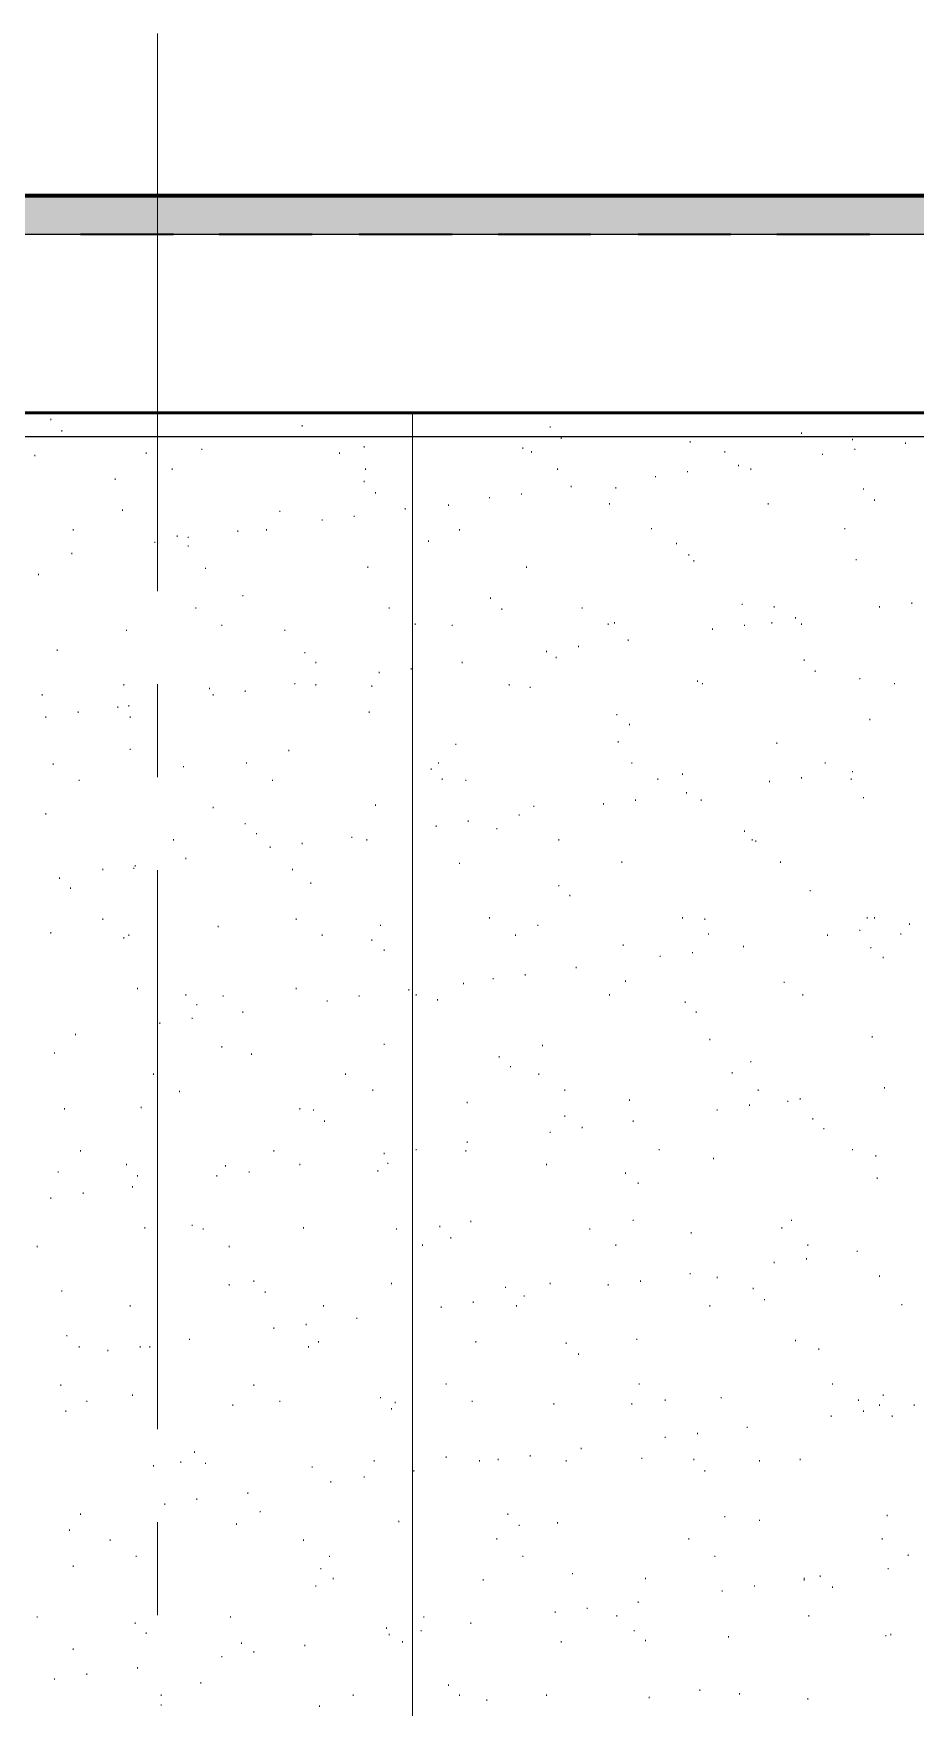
# Model space of a CAD drawing. Header units: inches. Extents: x 5 to 516, y -193 to 129.
# Drawn here: x 54.109 to 56.482, y -83.451 to -78.95 of the extents above; entities that cross this region are included whole.
import ezdxf

# ---------------------------------------------------------------- set-up
doc = ezdxf.new("R2010")
doc.units = ezdxf.units.IN
doc.header["$MEASUREMENT"] = 0
for name, color, linetype in [('Highlight', 210, 'Continuous'), ('PDF4_Geometry', 7, 'Continuous'), ('PDF4_Solid Fills', 7, 'Continuous')]:
    doc.layers.add(name, color=color, linetype=linetype)

msp = doc.modelspace()

# ---------------------------------------------------------------- hatches: boundary and pattern name
at = {"layer": 'PDF4_Solid Fills', "true_color": 0xb3b3b3, "transparency": 33554559}
msp.add_hatch(color=253, dxfattribs=at).paths.add_polyline_path([(33.2754117, -79.489649), (78.6554168, -79.489649), (78.6554168, -79.3863156), (28.0920888, -79.3863156), (28.0920888, -79.489649)])

# ---------------------------------------------------------------- linework, layer by layer
at = {"layer": 'Highlight'}
for p, q in [((23.3387434, -79.4896516), (137.6392915, -79.4896516)), ((23.3387518, -80.0329832), (138.0451299, -80.0329832))]:
    msp.add_line(p, q, dxfattribs=at)
at = {"layer": 'PDF4_Geometry', "lineweight": 15}
for points in [[(54.4420868, -80.4496499), (54.4420868, -78.9496498)], [(54.155425, -79.9896487), (54.155425, -79.9863154)], [(55.1287527, -87.9496505), (55.1287527, -79.9696499)], [(54.1854255, -80.0196488), (54.1854255, -80.0163154)], [(54.8320913, -80.0063154), (54.8320913, -80.0029821)], [(55.4987581, -80.0096488), (55.4987581, -80.0063154)], [(55.5287585, -80.0396488), (55.5287585, -80.0363154)], [(56.1754261, -80.0263154), (56.1754261, -80.0229821)], [(54.1120917, -80.0863154), (54.1120917, -80.0829821)], [(54.4120914, -80.0796488), (54.4120914, -80.0763154)], [(54.5620921, -80.0696488), (54.5620921, -80.0663154)], [(54.9320924, -80.0796488), (54.9320924, -80.0763154)], [(54.998758, -80.0629821), (54.998758, -80.0596488)], [(55.425426, -80.0663154), (55.425426, -80.0629821)], [(55.4487584, -80.0763154), (55.4487584, -80.0729821)], [(55.8754247, -80.0496488), (55.8754247, -80.0463154)], [(55.9687593, -80.0763154), (55.9687593, -80.0729821)], [(56.2320921, -80.0829821), (56.2320921, -80.0796488)], [(56.3120922, -80.0429821), (56.3120922, -80.0396488)], [(56.3187587, -80.0696488), (56.3187587, -80.0663154)], [(56.4554249, -80.0529821), (56.4554249, -80.0496488)], [(54.482092, -80.1229821), (54.482092, -80.1196488)], [(55.0020912, -80.1229821), (55.0020912, -80.1196488)], [(55.518759, -80.1229821), (55.518759, -80.1196488)], [(55.8687583, -80.1296488), (55.8687583, -80.1263154)], [(56.0054262, -80.1129821), (56.0054262, -80.1096488)], [(56.0387582, -80.1229821), (56.0387582, -80.1196488)], [(54.3287581, -80.1496488), (54.3287581, -80.1463154)], [(54.998758, -80.1563154), (54.998758, -80.1529821)], [(55.5554258, -80.1696488), (55.5554258, -80.1663154)], [(55.675426, -80.1729821), (55.675426, -80.1696488)], [(55.7820918, -80.1429821), (55.7820918, -80.1396488)], [(56.3420927, -80.1763154), (56.3420927, -80.1729821)], [(55.0287585, -80.1863154), (55.0287585, -80.1829821)], [(55.2254257, -80.2196488), (55.2254257, -80.2163154)], [(55.3354246, -80.1996488), (55.3354246, -80.1963154)], [(55.4220928, -80.1896488), (55.4220928, -80.1863154)], [(55.6587584, -80.2163154), (55.6587584, -80.2129821)], [(56.0854246, -80.2163154), (56.0854246, -80.2129821)], [(56.3720915, -80.2063154), (56.3720915, -80.2029821)], [(54.348759, -80.2329821), (54.348759, -80.2296488)], [(54.7720921, -80.2363154), (54.7720921, -80.2329821)], [(54.8854259, -80.2596488), (54.8854259, -80.2563154)], [(54.9720924, -80.2496488), (54.9720924, -80.2463154)], [(55.1087586, -80.2296488), (55.1087586, -80.2263154)], [(54.215426, -80.2863154), (54.215426, -80.2829821)], [(54.4954248, -80.3029821), (54.4954248, -80.2996488)], [(54.5254253, -80.3063154), (54.5254253, -80.3029821)], [(54.6587583, -80.2896488), (54.6587583, -80.2863154)], [(54.7354252, -80.2863154), (54.7354252, -80.2829821)], [(55.2554261, -80.2863154), (55.2554261, -80.2829821)], [(55.7720921, -80.2829821), (55.7720921, -80.2796488)], [(56.2920914, -80.2829821), (56.2920914, -80.2796488)], [(54.2120928, -80.3496488), (54.2120928, -80.3463154)], [(54.4354255, -80.3196488), (54.4354255, -80.3163154)], [(54.5254253, -80.3296488), (54.5254253, -80.3263154)], [(55.1720928, -80.3163154), (55.1720928, -80.3129821)], [(55.8387595, -80.3229821), (55.8387595, -80.3196488)], [(55.8720915, -80.3529821), (55.8720915, -80.3496488)], [(54.5720917, -80.3896488), (54.5720917, -80.3863154)], [(55.0087593, -80.3863154), (55.0087593, -80.3829821)], [(55.4354256, -80.3863154), (55.4354256, -80.3829821)], [(55.885426, -80.3696488), (55.885426, -80.3663154)], [(56.3220919, -80.3663154), (56.3220919, -80.3629821)], [(54.1220913, -80.4063154), (54.1220913, -80.4029821)], [(54.6720927, -80.4629821), (54.6720927, -80.4596488)], [(55.3387594, -80.4696488), (55.3387594, -80.4663155)], [(56.0154258, -80.4863155), (56.0154258, -80.4829821)], [(56.1020923, -80.4929821), (56.1020923, -80.4896488)], [(56.385426, -80.4929821), (56.385426, -80.4896488)], [(56.4720925, -80.4829821), (56.4720925, -80.4796488)], [(54.5454262, -80.4963155), (54.5454262, -80.4929821)], [(55.0654254, -80.4963155), (55.0654254, -80.4929821)], [(55.3687582, -80.4996488), (55.3687582, -80.4963155)], [(55.5854246, -80.4963155), (55.5854246, -80.4929821)], [(55.6720928, -80.5363155), (55.6720928, -80.5329821)], [(56.095426, -80.5363155), (56.095426, -80.5329821)], [(56.1587584, -80.5229821), (56.1587584, -80.5196488)], [(54.3587586, -80.5563155), (54.3587586, -80.5529821)], [(54.615425, -80.5429821), (54.615425, -80.5396488)], [(54.7854248, -80.5563155), (54.7854248, -80.5529821)], [(55.1354259, -80.5396488), (55.1354259, -80.5363155)], [(55.2354253, -80.5429821), (55.2354253, -80.5396488)], [(55.6554251, -80.5396488), (55.6554251, -80.5363155)], [(55.708758, -80.5829821), (55.708758, -80.5796488)], [(55.9354257, -80.5529821), (55.9354257, -80.5496488)], [(56.0220922, -80.5429821), (56.0220922, -80.5396488)], [(56.1754261, -80.5396488), (56.1754261, -80.5363155)], [(54.1720927, -80.6096488), (54.1720927, -80.6063155)], [(54.8387594, -80.6163155), (54.8387594, -80.6129821)], [(55.4887585, -80.6129821), (55.4887585, -80.6096488)], [(55.575425, -80.5996488), (55.575425, -80.5963155)], [(54.8687582, -80.6429821), (54.8687582, -80.6396488)], [(55.0387581, -80.6696488), (55.0387581, -80.6663155)], [(55.1254247, -80.6596488), (55.1254247, -80.6563155)], [(55.2620926, -80.6429821), (55.2620926, -80.6396488)], [(55.5154257, -80.6296488), (55.5154257, -80.6263155)], [(56.1820925, -80.6363155), (56.1820925, -80.6329821)], [(56.212093, -80.6663155), (56.212093, -80.6629821)], [(54.3520922, -80.7029821), (54.3520922, -80.6996488)], [(54.4420868, -80.9496499), (54.4420868, -80.6996499)], [(54.5820913, -80.7129821), (54.5820913, -80.7096488)], [(54.8120921, -80.6996488), (54.8120921, -80.6963155)], [(54.8687582, -80.7029821), (54.8687582, -80.6996488)], [(55.0187589, -80.7063155), (55.0187589, -80.7029821)], [(55.3887591, -80.7029821), (55.3887591, -80.6996488)], [(55.4454252, -80.7096488), (55.4454252, -80.7063155)], [(55.8954255, -80.6929821), (55.8954255, -80.6896488)], [(55.9087584, -80.6996488), (55.9087584, -80.6963155)], [(56.3320915, -80.6863155), (56.3320915, -80.6829821)], [(56.4254261, -80.6996488), (56.4254261, -80.6963155)], [(54.1320926, -80.7296488), (54.1320926, -80.7263155)], [(54.3354245, -80.7629821), (54.3354245, -80.7596488)], [(54.365425, -80.7596488), (54.365425, -80.7563155)], [(54.5920926, -80.7296488), (54.5920926, -80.7263155)], [(54.6787592, -80.7196488), (54.6787592, -80.7163155)], [(54.1420922, -80.7896488), (54.1420922, -80.7863155)], [(54.2287587, -80.7763155), (54.2287587, -80.7729821)], [(54.3687581, -80.7896488), (54.3687581, -80.7863155)], [(55.0120925, -80.7763155), (55.0120925, -80.7729821)], [(55.6787593, -80.7829821), (55.6787593, -80.7796488)], [(56.3587587, -80.7963155), (56.3587587, -80.7929821)], [(55.7120929, -80.8096488), (55.7120929, -80.8063155)], [(54.3687581, -80.8763155), (54.3687581, -80.8729822)], [(54.7954262, -80.8796488), (54.7954262, -80.8763155)], [(55.2454248, -80.8629822), (55.2454248, -80.8596488)], [(55.6820924, -80.8563155), (55.6820924, -80.8529822)], [(56.1087587, -80.8596488), (56.1087587, -80.8563155)], [(54.1620914, -80.9163155), (54.1620914, -80.9129822)], [(54.5120925, -80.9229822), (54.5120925, -80.9196488)], [(54.6820923, -80.9129822), (54.6820923, -80.9096488)], [(55.1787592, -80.9296488), (55.1787592, -80.9263155)], [(55.1987584, -80.9129822), (55.1987584, -80.9096488)], [(55.7187593, -80.9129822), (55.7187593, -80.9096488)], [(55.8554255, -80.9429822), (55.8554255, -80.9396488)], [(56.2387585, -80.9129822), (56.2387585, -80.9096488)], [(56.3120922, -80.9363155), (56.3120922, -80.9329822)], [(54.232092, -80.9596489), (54.232092, -80.9563154)], [(54.7520912, -80.9596489), (54.7520912, -80.9563154)], [(55.208758, -80.9563154), (55.208758, -80.9529822)], [(55.2720921, -80.9596489), (55.2720921, -80.9563154)], [(55.7887581, -80.9563154), (55.7887581, -80.9529822)], [(56.0887595, -80.9629822), (56.0887595, -80.9596489)], [(56.1754261, -80.9529822), (56.1754261, -80.9496488)], [(56.3087591, -80.9563154), (56.3087591, -80.9529822)], [(54.5920926, -81.0329822), (54.5920926, -81.0296488)], [(55.0287585, -81.0263155), (55.0287585, -81.0229822)], [(55.4554248, -81.0296488), (55.4554248, -81.0263155)], [(55.6420924, -81.0229822), (55.6420924, -81.0196489)], [(55.7287589, -81.0129822), (55.7287589, -81.0096488)], [(55.8654251, -80.9929821), (55.8654251, -80.9896488)], [(55.9054252, -81.0129822), (55.9054252, -81.0096488)], [(56.3420927, -81.0063156), (56.3420927, -81.0029822)], [(54.1420922, -81.0496488), (54.1420922, -81.0463155)], [(54.6787592, -81.0763154), (54.6787592, -81.0729822)], [(55.2787585, -81.0696488), (55.2787585, -81.0663156)], [(55.4154247, -81.0529821), (55.4154247, -81.0496488)], [(54.4854252, -81.1196488), (54.4854252, -81.1163155)], [(54.708758, -81.1029822), (54.708758, -81.0996488)], [(54.965426, -81.1129821), (54.965426, -81.1096488)], [(55.0054261, -81.1196488), (55.0054261, -81.1163155)], [(55.192092, -81.0829822), (55.192092, -81.0796489)], [(55.3554254, -81.0896489), (55.3554254, -81.0863155)], [(55.5220921, -81.1196488), (55.5220921, -81.1163155)], [(56.0220922, -81.0963155), (56.0220922, -81.0929822)], [(56.0420914, -81.1196488), (56.0420914, -81.1163155)], [(56.0520927, -81.1229821), (56.0520927, -81.1196488)], [(54.7454248, -81.1396489), (54.7454248, -81.1363155)], [(54.8320913, -81.1296488), (54.8320913, -81.1263156)], [(54.2954261, -81.1996488), (54.2954261, -81.1963155)], [(54.3787595, -81.1963155), (54.3787595, -81.1929822)], [(54.3820926, -81.1896488), (54.3820926, -81.1863156)], [(54.4420868, -82.7029832), (54.4420868, -81.1996499)], [(54.5187589, -81.1696488), (54.5187589, -81.1663155)], [(54.8054257, -81.1996488), (54.8054257, -81.1963155)], [(55.2554261, -81.1829821), (55.2554261, -81.1796488)], [(55.692092, -81.1796488), (55.692092, -81.1763155)], [(56.1187583, -81.1796488), (56.1187583, -81.1763155)], [(54.1787591, -81.2229822), (54.1787591, -81.2196488)], [(54.2087579, -81.2496489), (54.2087579, -81.2463156)], [(54.8554254, -81.2363155), (54.8554254, -81.2329822)], [(55.5220921, -81.2429821), (55.5220921, -81.2396488)], [(56.1987585, -81.2563156), (56.1987585, -81.2529822)], [(55.5520926, -81.2696489), (55.5520926, -81.2663155)], [(54.2954261, -81.3329822), (54.2954261, -81.3296489)], [(54.8154253, -81.3329822), (54.8154253, -81.3296489)], [(55.3354246, -81.3296489), (55.3354246, -81.3263155)], [(55.8554255, -81.3296489), (55.8554255, -81.3263155)], [(55.9154248, -81.3329822), (55.9154248, -81.3296489)], [(56.3520924, -81.3296489), (56.3520924, -81.3263155)], [(56.3720915, -81.3296489), (56.3720915, -81.3263155)], [(56.4654261, -81.3463155), (56.4654261, -81.3429822)], [(54.155425, -81.3696489), (54.155425, -81.3663155)], [(54.3520922, -81.3829822), (54.3520922, -81.3796489)], [(54.365425, -81.3763156), (54.365425, -81.3729821)], [(54.6054254, -81.3529822), (54.6054254, -81.3496488)], [(54.8854259, -81.3763156), (54.8854259, -81.3729821)], [(55.0187589, -81.3896489), (55.0187589, -81.3863155)], [(55.0420913, -81.3496488), (55.0420913, -81.3463155)], [(55.4054251, -81.3763156), (55.4054251, -81.3729821)], [(55.4654261, -81.3496488), (55.4654261, -81.3463155)], [(55.925426, -81.3729821), (55.925426, -81.3696489)], [(56.2454249, -81.3763156), (56.2454249, -81.3729821)], [(56.3320915, -81.3629821), (56.3320915, -81.3596489)], [(56.4420921, -81.3729821), (56.4420921, -81.3696489)], [(55.0520926, -81.4163155), (55.0520926, -81.4129823)], [(55.6954252, -81.4029822), (55.6954252, -81.3996489)], [(55.7954263, -81.4329821), (55.7954263, -81.4296489)], [(55.8820928, -81.4229823), (55.8820928, -81.4196489)], [(56.018759, -81.4063155), (56.018759, -81.4029822)], [(56.3620919, -81.4096488), (56.3620919, -81.4063155)], [(56.3954256, -81.4363156), (56.3954256, -81.4329821)], [(55.4320924, -81.4829823), (55.4320924, -81.4796488)], [(55.5687586, -81.4629822), (55.5687586, -81.4596489)], [(54.388759, -81.5196489), (54.388759, -81.5163155)], [(54.8154253, -81.5196489), (54.8154253, -81.5163155)], [(55.1187582, -81.5229822), (55.1187582, -81.5196489)], [(55.2654257, -81.5063156), (55.2654257, -81.5029822)], [(55.3454259, -81.4929821), (55.3454259, -81.4896489)], [(55.7020916, -81.4996489), (55.7020916, -81.4963156)], [(56.1287596, -81.5029822), (56.1287596, -81.4996489)], [(54.5187589, -81.5363155), (54.5187589, -81.5329822)], [(54.5487593, -81.5629822), (54.5487593, -81.5596489)], [(54.6187582, -81.5396488), (54.6187582, -81.5363155)], [(54.8987587, -81.5529822), (54.8987587, -81.5496489)], [(54.9854253, -81.5396488), (54.9854253, -81.5363155)], [(55.1387591, -81.5363155), (55.1387591, -81.5329822)], [(55.1954252, -81.5496489), (55.1954252, -81.5463155)], [(55.6587584, -81.5363155), (55.6587584, -81.5329822)], [(55.8620919, -81.5563156), (55.8620919, -81.5529822)], [(56.1787593, -81.5363155), (56.1787593, -81.5329822)], [(54.4487583, -81.6129822), (54.4487583, -81.6096489)], [(54.5354248, -81.5996488), (54.5354248, -81.5963155)], [(54.6720927, -81.5829822), (54.6720927, -81.5796489)], [(55.8920924, -81.5829822), (55.8920924, -81.5796489)], [(54.2220924, -81.6429822), (54.2220924, -81.6396489)], [(55.9287593, -81.6563155), (55.9287593, -81.6529822)], [(56.3654251, -81.6496489), (56.3654251, -81.6463155)], [(54.1654246, -81.6929822), (54.1654246, -81.6896489)], [(54.615425, -81.6763156), (54.615425, -81.6729823)], [(54.6954251, -81.6963155), (54.6954251, -81.6929822)], [(55.0520926, -81.6696489), (55.0520926, -81.6663156)], [(55.3620918, -81.7029822), (55.3620918, -81.6996489)], [(55.4787588, -81.6729823), (55.4787588, -81.6696489)], [(54.4320923, -81.7496489), (54.4320923, -81.7463156)], [(54.9487584, -81.7496489), (54.9487584, -81.7463156)], [(55.3920923, -81.7296488), (55.3920923, -81.7263156)], [(55.4687593, -81.7496489), (55.4687593, -81.7463156)], [(55.9887585, -81.7463156), (55.9887585, -81.7429822)], [(56.0387582, -81.7163156), (56.0387582, -81.7129822)], [(54.5020912, -81.7963156), (54.5020912, -81.7929823)], [(55.0220921, -81.7929823), (55.0220921, -81.7896488)], [(55.5387581, -81.7929823), (55.5387581, -81.7896488)], [(56.0587591, -81.7929823), (56.0587591, -81.7896488)], [(56.3987588, -81.7863156), (56.3987588, -81.7829822)], [(54.1920919, -81.8429821), (54.1920919, -81.839649)], [(54.3987586, -81.839649), (54.3987586, -81.8363156)], [(54.825425, -81.8429821), (54.825425, -81.839649)], [(55.2754253, -81.8263155), (55.2754253, -81.8229822)], [(55.7120929, -81.8196489), (55.7120929, -81.8163156)], [(56.0354249, -81.8329822), (56.0354249, -81.829649)], [(56.1387592, -81.8229822), (56.1387592, -81.8196489)], [(56.1720928, -81.8163156), (56.1720928, -81.8129822)], [(54.8620918, -81.8463156), (54.8620918, -81.8429821)], [(54.8920923, -81.8763156), (54.8920923, -81.8729822)], [(55.5387581, -81.8629822), (55.5387581, -81.859649)], [(55.7220925, -81.8763156), (55.7220925, -81.8729822)], [(55.9487584, -81.8463156), (55.9487584, -81.8429821)], [(56.2054248, -81.869649), (56.2054248, -81.8663156)], [(55.2754253, -81.9329823), (55.2754253, -81.9296489)], [(55.4987581, -81.9063157), (55.4987581, -81.9029822)], [(55.5854246, -81.8929822), (55.5854246, -81.8896488)], [(56.2354254, -81.8963156), (56.2354254, -81.8929822)], [(54.2354252, -81.9563155), (54.2354252, -81.9529824)], [(54.7554261, -81.9563155), (54.7554261, -81.9529824)], [(55.0520926, -81.9629821), (55.0520926, -81.959649)], [(55.1387591, -81.9529824), (55.1387591, -81.9496489)], [(55.2720921, -81.9563155), (55.2720921, -81.9529824)], [(55.7920914, -81.9529824), (55.7920914, -81.9496489)], [(55.9387588, -81.9763156), (55.9387588, -81.9729822)], [(56.3120922, -81.9529824), (56.3120922, -81.9496489)], [(56.3754248, -81.969649), (56.3754248, -81.9663156)], [(54.1754259, -82.0129822), (54.1754259, -82.0096488)], [(54.3587586, -81.9929822), (54.3587586, -81.989649)], [(54.388759, -82.0229822), (54.388759, -82.0196489)], [(54.6020922, -82.0229822), (54.6020922, -82.0196489)], [(54.6254246, -81.9963156), (54.6254246, -81.9929822)], [(54.6887587, -82.0129822), (54.6887587, -82.0096488)], [(54.825425, -81.9929822), (54.825425, -81.989649)], [(55.0354249, -82.0096488), (55.0354249, -82.0063156)], [(55.0620921, -81.989649), (55.0620921, -81.9863156)], [(55.4887585, -81.9929822), (55.4887585, -81.989649)], [(55.7020916, -82.0163156), (55.7020916, -82.0129822)], [(54.3754246, -82.0529823), (54.3754246, -82.0496489)], [(55.7354253, -82.0429823), (55.7354253, -82.0396489)], [(56.3787596, -82.0296489), (56.3787596, -82.0263157)], [(54.155425, -82.0829821), (54.155425, -82.079649)], [(54.2420916, -82.0696489), (54.2420916, -82.0663155)], [(54.5354248, -82.1563157), (54.5354248, -82.1529823)], [(55.2854249, -82.1463156), (55.2854249, -82.1429823)], [(55.7220925, -82.1429823), (55.7220925, -82.1396489)], [(56.1487588, -82.1429823), (56.1487588, -82.1396489)], [(54.4087583, -82.1629823), (54.4087583, -82.1596489)], [(54.5654253, -82.1663155), (54.5654253, -82.1629823)], [(54.8354245, -82.1629823), (54.8354245, -82.1596489)], [(55.0854245, -82.1663155), (55.0854245, -82.1629823)], [(55.2020915, -82.1596489), (55.2020915, -82.1563157)], [(55.232092, -82.1896489), (55.232092, -82.1863155)], [(55.6054255, -82.1663155), (55.6054255, -82.1629823)], [(55.8787596, -82.1763155), (55.8787596, -82.1729823)], [(56.1220915, -82.1629823), (56.1220915, -82.1596489)], [(54.1187581, -82.2129821), (54.1187581, -82.209649)], [(54.6354259, -82.2129821), (54.6354259, -82.209649)], [(55.1554251, -82.209649), (55.1554251, -82.2063155)], [(55.675426, -82.209649), (55.675426, -82.2063155)], [(56.1887588, -82.2463157), (56.1887588, -82.2429822)], [(56.1920921, -82.209649), (56.1920921, -82.2063155)], [(56.3254251, -82.2263156), (56.3254251, -82.2229822)], [(55.8754247, -82.2863157), (55.8754247, -82.2829823)], [(56.1020923, -82.2563157), (56.1020923, -82.2529823)], [(56.385426, -82.2929823), (56.385426, -82.2896489)], [(54.1854255, -82.3329822), (54.1854255, -82.329649)], [(54.6354259, -82.3163155), (54.6354259, -82.3129823)], [(54.7020915, -82.3063155), (54.7020915, -82.3029823)], [(54.732092, -82.3363156), (54.732092, -82.3329822)], [(55.0720918, -82.3129823), (55.0720918, -82.3096489)], [(55.3787596, -82.3229824), (55.3787596, -82.3196489)], [(55.4987581, -82.3129823), (55.4987581, -82.3096489)], [(55.6554251, -82.3163155), (55.6554251, -82.3129823)], [(55.7420917, -82.3063155), (55.7420917, -82.3029823)], [(55.9487584, -82.2963155), (55.9487584, -82.2929823)], [(56.0454263, -82.3263155), (56.0454263, -82.3229824)], [(54.3687581, -82.3729822), (54.3687581, -82.3696491)], [(54.8887591, -82.3729822), (54.8887591, -82.3696491)], [(55.2054248, -82.3763157), (55.2054248, -82.3729822)], [(55.2920913, -82.3629822), (55.2920913, -82.3596491)], [(55.4087583, -82.3729822), (55.4087583, -82.3696491)], [(55.4287592, -82.3463156), (55.4287592, -82.3429822)], [(55.9287593, -82.3729822), (55.9287593, -82.3696491)], [(56.0754251, -82.3563156), (56.0754251, -82.3529822)], [(56.4454253, -82.3696491), (56.4454253, -82.3663156)], [(54.8420926, -82.4229823), (54.8420926, -82.4196489)], [(54.9787588, -82.4063157), (54.9787588, -82.4029823)], [(54.1987583, -82.4529824), (54.1987583, -82.4496489)], [(54.5287584, -82.4629822), (54.5287584, -82.459649)], [(54.7554261, -82.4329823), (54.7554261, -82.4296489)], [(54.8754246, -82.469649), (54.8754246, -82.4663156)], [(55.2987594, -82.469649), (55.2987594, -82.4663156)], [(55.5420914, -82.4729822), (55.5420914, -82.469649)], [(55.7320921, -82.4629822), (55.7320921, -82.459649)], [(56.1587584, -82.4663156), (56.1587584, -82.4629822)], [(54.232092, -82.4829822), (54.232092, -82.479649)], [(54.3087589, -82.4929822), (54.3087589, -82.4896491)], [(54.3954254, -82.4829822), (54.3954254, -82.479649)], [(54.4220927, -82.4829822), (54.4220927, -82.479649)], [(54.848759, -82.4829822), (54.848759, -82.479649)], [(55.575425, -82.5029823), (55.575425, -82.4996488)], [(56.2220925, -82.4896491), (56.2220925, -82.4863156)], [(54.1820923, -82.5863156), (54.1820923, -82.5829822)], [(54.7020915, -82.5863156), (54.7020915, -82.5829822)], [(55.2187593, -82.5829822), (55.2187593, -82.579649)], [(55.7387585, -82.5829822), (55.7387585, -82.579649)], [(56.2587594, -82.5829822), (56.2587594, -82.579649)], [(54.2520911, -82.6296488), (54.2520911, -82.6263157)], [(54.3754246, -82.6129822), (54.3754246, -82.6096491)], [(54.6454254, -82.6396489), (54.6454254, -82.6363157)], [(54.7720921, -82.6296488), (54.7720921, -82.6263157)], [(55.0420913, -82.6196491), (55.0420913, -82.6163156)], [(55.0720918, -82.6496489), (55.0720918, -82.6463157)], [(55.0820914, -82.6329823), (55.0820914, -82.6296488)], [(55.2887581, -82.6296488), (55.2887581, -82.6263157)], [(55.5087593, -82.6363157), (55.5087593, -82.6329823)], [(55.7187593, -82.6363157), (55.7187593, -82.6329823)], [(55.808759, -82.6263157), (55.808759, -82.6229822)], [(55.9587581, -82.6196491), (55.9587581, -82.6163156)], [(56.3287582, -82.6263157), (56.3287582, -82.6229822)], [(56.385426, -82.6396489), (56.385426, -82.6363157)], [(56.3954256, -82.6129822), (56.3954256, -82.6096491)], [(56.4787589, -82.6396489), (56.4787589, -82.6363157)], [(54.1954251, -82.6563157), (54.1954251, -82.6529823)], [(56.2554262, -82.669649), (56.2554262, -82.6663155)], [(56.3420927, -82.6563157), (56.3420927, -82.6529823)], [(56.418758, -82.669649), (56.418758, -82.6663155)], [(55.808759, -82.7263156), (55.808759, -82.7229822)], [(55.8954255, -82.7163156), (55.8954255, -82.7129822)], [(56.0287586, -82.699649), (56.0287586, -82.6963156)], [(54.5420913, -82.7663157), (54.5420913, -82.7629823)], [(55.2187593, -82.7796489), (55.2187593, -82.7763158)], [(55.3587587, -82.7863158), (55.3587587, -82.7829823)], [(55.4454252, -82.7763158), (55.4454252, -82.7729823)], [(55.5820914, -82.7563157), (55.5820914, -82.7529823)], [(55.7454249, -82.7829823), (55.7454249, -82.7796489)], [(55.885426, -82.7863158), (55.885426, -82.7829823)], [(56.1720928, -82.7863158), (56.1720928, -82.7829823)], [(54.4320923, -82.8029824), (54.4320923, -82.799649)], [(54.505426, -82.7929824), (54.505426, -82.7896489)], [(54.5720917, -82.7963155), (54.5720917, -82.7929824)], [(54.8587586, -82.8063156), (54.8587586, -82.8029824)], [(54.998758, -82.8329822), (54.998758, -82.829649)], [(55.0254253, -82.7896489), (55.0254253, -82.7863158)], [(55.1320927, -82.8163156), (55.1320927, -82.8129824)], [(55.308759, -82.7896489), (55.308759, -82.7863158)], [(55.5420914, -82.7896489), (55.5420914, -82.7863158)], [(55.9154248, -82.8163156), (55.9154248, -82.8129824)], [(56.0620922, -82.7896489), (56.0620922, -82.7863158)], [(54.6854256, -82.8763157), (54.6854256, -82.8729823)], [(54.9087583, -82.8463156), (54.9087583, -82.8429822)], [(54.4620928, -82.9063158), (54.4620928, -82.9029823)], [(54.5487593, -82.8929823), (54.5487593, -82.8896489)], [(54.2354252, -82.9329824), (54.2354252, -82.929649)], [(54.4420868, -83.2029833), (54.4420868, -82.9529833)], [(54.6554251, -82.959649), (54.6554251, -82.9563156)], [(54.7187592, -82.9263155), (54.7187592, -82.9229824)], [(55.0920926, -82.9529824), (55.0920926, -82.949649)], [(55.3854259, -82.9329824), (55.3854259, -82.929649)], [(55.4154247, -82.9629822), (55.4154247, -82.959649)], [(55.518759, -82.9563156), (55.518759, -82.9529824)], [(55.9687593, -82.939649), (55.9687593, -82.9363156)], [(56.0620922, -82.949649), (56.0620922, -82.9463156)], [(56.4054252, -82.9363156), (56.4054252, -82.9329824)], [(54.2054247, -82.9763157), (54.2054247, -82.9729823)], [(54.3154253, -83.0029823), (54.3154253, -82.9996489)], [(54.8354245, -83.0029823), (54.8354245, -82.9996489)], [(55.3554254, -82.9996489), (55.3554254, -82.9963157)], [(55.8720915, -82.9996489), (55.8720915, -82.9963157)], [(56.3920924, -82.9996489), (56.3920924, -82.9963157)], [(54.3854259, -83.0463155), (54.3854259, -83.0429824)], [(54.9054251, -83.0463155), (54.9054251, -83.0429824)], [(55.425426, -83.0463155), (55.425426, -83.0429824)], [(55.942092, -83.0463155), (55.942092, -83.0429824)], [(56.462093, -83.0429824), (56.462093, -83.0396489)], [(54.215426, -83.0729824), (54.215426, -83.069649)], [(54.8820927, -83.0796491), (54.8820927, -83.0763156)], [(55.558759, -83.0929822), (55.558759, -83.0896491)], [(56.2254257, -83.0996491), (56.2254257, -83.0963157)], [(56.4087584, -83.0796491), (56.4087584, -83.0763156)], [(54.4420919, -83.1263157), (54.4420919, -83.1229823)], [(54.8687582, -83.1263157), (54.8687582, -83.1229823)], [(54.9154247, -83.1063157), (54.9154247, -83.1029823)], [(55.3187586, -83.1096491), (55.3187586, -83.1063157)], [(55.7554261, -83.1063157), (55.7554261, -83.1029823)], [(55.9620929, -83.1396489), (55.9620929, -83.1363157)], [(56.0487594, -83.1263157), (56.0487594, -83.1229823)], [(56.1820925, -83.1096491), (56.1820925, -83.1063157), (56.1820925, -83.1029823)], [(56.2587594, -83.1296489), (56.2587594, -83.1263157)], [(55.5987591, -83.1863156), (55.5987591, -83.1829824)], [(55.7354253, -83.169649), (55.7354253, -83.1663156)], [(54.1187581, -83.2096491), (54.1187581, -83.2063156)], [(54.3820926, -83.2263157), (54.3820926, -83.2229823)], [(54.6387591, -83.2096491), (54.6387591, -83.2063156)], [(55.1587583, -83.2096491), (55.1587583, -83.2063156)], [(55.2854249, -83.2263157), (55.2854249, -83.2229823)], [(55.5120926, -83.1963156), (55.5120926, -83.1929825)], [(55.6787593, -83.2063156), (55.6787593, -83.2029825)], [(56.1954252, -83.2063156), (56.1954252, -83.2029825)], [(54.4120914, -83.2529823), (54.4120914, -83.2496489)], [(54.6687578, -83.279649), (54.6687578, -83.2763158)], [(55.058759, -83.2396491), (55.058759, -83.2363157)], [(55.0654254, -83.2563157), (55.0654254, -83.2529823)], [(55.1020923, -83.2763158), (55.1020923, -83.2729823)], [(55.1520919, -83.2463157), (55.1520919, -83.2429823)], [(55.5287585, -83.2763158), (55.5287585, -83.2729823)], [(55.7254257, -83.2463157), (55.7254257, -83.2429823)], [(55.7554261, -83.2729823), (55.7554261, -83.269649)], [(55.9787589, -83.2629823), (55.9787589, -83.2596489)], [(56.402092, -83.2596489), (56.402092, -83.2563157)], [(56.4154248, -83.2563157), (56.4154248, -83.2529823)], [(54.215426, -83.2963156), (54.215426, -83.2929824)], [(54.615425, -83.3163156), (54.615425, -83.3129824)], [(54.7020915, -83.3029824), (54.7020915, -83.299649)], [(54.8387594, -83.2863158), (54.8387594, -83.2829823)], [(54.2520911, -83.3629823), (54.2520911, -83.3596491)], [(54.388759, -83.3463157), (54.388759, -83.3429822)], [(54.1654246, -83.3763157), (54.1654246, -83.3729823)], [(54.5587589, -83.3863157), (54.5587589, -83.3829824)], [(55.2254257, -83.3929824), (55.2254257, -83.389649)], [(55.902092, -83.4063158), (55.902092, -83.4029824)], [(56.0087594, -83.4163156), (56.0087594, -83.4129824)], [(54.4520915, -83.419649), (54.4520915, -83.4163156)], [(54.4520915, -83.4463156), (54.4520915, -83.4429825)], [(54.8787595, -83.449649), (54.8787595, -83.4463156)], [(54.9687592, -83.419649), (54.9687592, -83.4163156)], [(55.2554261, -83.419649), (55.2554261, -83.4163156)], [(55.3287582, -83.4329824), (55.3287582, -83.429649)], [(55.4887585, -83.419649), (55.4887585, -83.4163156)], [(55.7654258, -83.4263156), (55.7654258, -83.4229824)], [(56.1920921, -83.429649), (56.1920921, -83.4263156)]]:
    msp.add_lwpolyline(points, dxfattribs=at)
at = {"layer": 'PDF4_Geometry', "lineweight": 70}
msp.add_lwpolyline([(134.6320923, -79.969649), (134.6320923, -79.3863156), (26.9620804, -79.3863156)], dxfattribs=at)
at = {"layer": 'PDF4_Geometry', "lineweight": 35}
for points in [[(54.235415, -79.4896516), (54.485415, -79.4896516)], [(54.6087535, -79.4896516), (54.8587535, -79.4896516)], [(54.9854151, -79.4896516), (55.2354151, -79.4896516)], [(55.3587536, -79.4896516), (55.6087536, -79.4896516)], [(55.7354151, -79.4896516), (55.9854151, -79.4896516)], [(56.1087536, -79.4896516), (56.3587537, -79.4896516)]]:
    msp.add_lwpolyline(points, dxfattribs=at)
at = {"layer": 'PDF4_Geometry', "lineweight": 50}
msp.add_lwpolyline([(134.6320923, -79.969649), (26.9620804, -79.969649)], dxfattribs=at)

doc.saveas('drawing.dxf')
